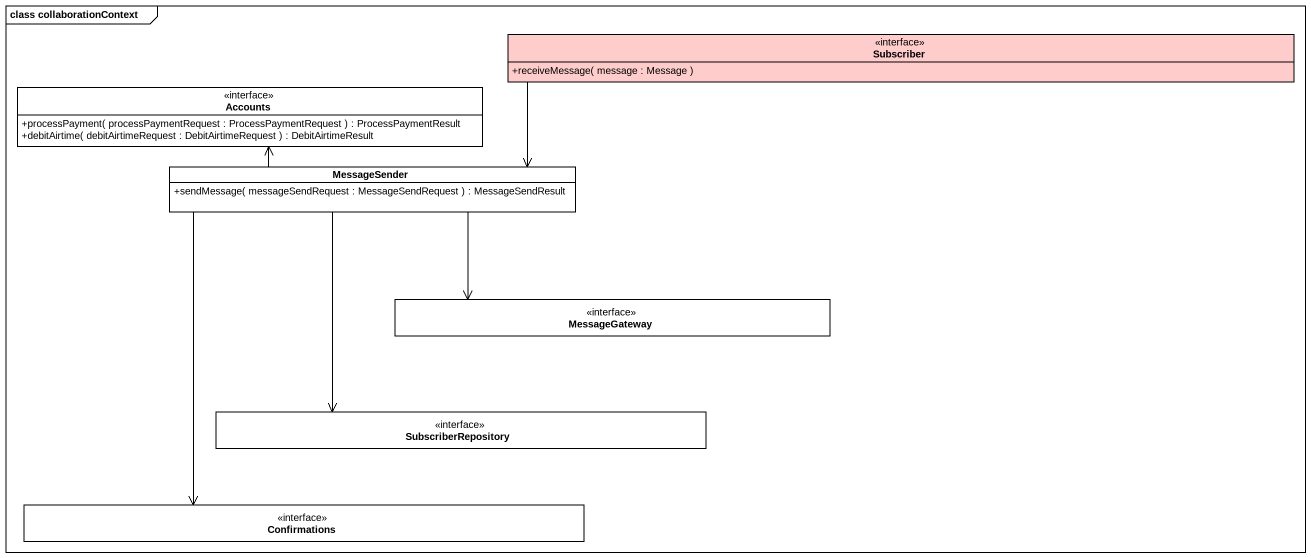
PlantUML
@startuml
mainframe class collaborationContext
hide circle
hide empty members
skinparam classAttributeIconSize 0
interface Subscriber #FFCCCC {
  +receiveMessage( message : Message )
}
interface Accounts {
  +processPayment( processPaymentRequest : ProcessPaymentRequest ) : ProcessPaymentResult
  +debitAirtime( debitAirtimeRequest : DebitAirtimeRequest ) : DebitAirtimeResult
}
class MessageSender {
  +sendMessage( messageSendRequest : MessageSendRequest ) : MessageSendResult
}
interface MessageGateway
interface SubscriberRepository
interface Confirmations
Subscriber -left-> MessageSender
MessageSender -left-> Accounts
MessageSender -right-> MessageGateway
MessageSender --> SubscriberRepository
MessageSender --> Confirmations
@enduml
